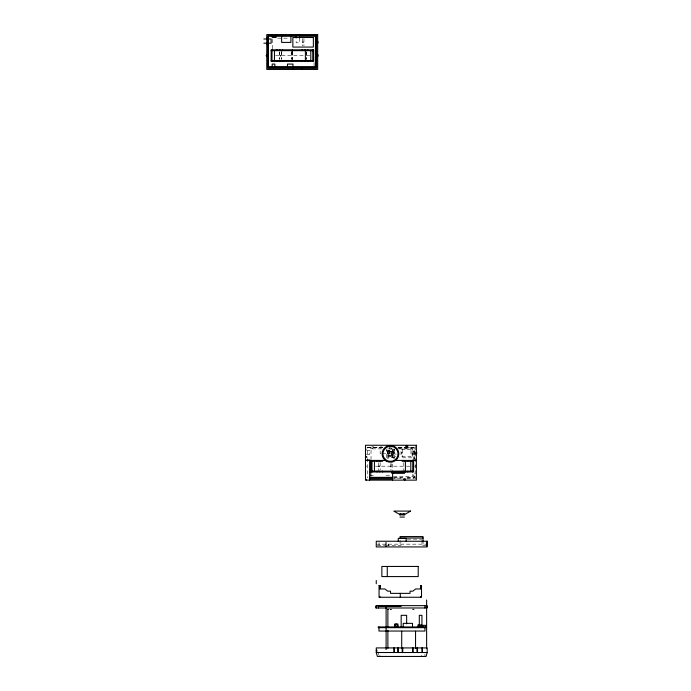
<?xml version="1.0" encoding="UTF-8"?>
<svg xmlns="http://www.w3.org/2000/svg" width="691" height="691" viewBox="0 0 691 691"><rect width="100%" height="100%" fill="white"/><g stroke="black" fill="none" stroke-linecap="round" stroke-linejoin="round"><path stroke-width="0.52" stroke-dasharray="3.46 2.59" d="M281.306 51.894L281.306 59.305L281.306 50.832M291.602 51.894L291.602 59.305L291.602 50.832M292.708 51.894L292.708 59.305L292.708 50.832M371.913 447.379L371.913 446.809L373.572 446.809L373.572 447.379M279.924 55.755C281.997 54.261 279.656 57.474 280.477 55.755M277.652 38.169L289.434 38.169M275.51 55.582L304.334 55.582M306.476 55.582L309.715 55.582M382.218 446.947L380.154 446.947L380.154 453.667L381.112 453.667M366.981 447.371L383.151 447.379M398.059 447.379L405.211 447.388M406.23 447.388L414.41 447.388L414.41 459.066M382.494 447.474L367.698 447.474L367.698 457.416M398.336 447.474L414.185 447.474L414.185 459.023M367.698 447.751L382.676 447.751M389.093 447.751L391.227 447.751M398.716 447.751L413.684 447.751L413.684 459.558M397.714 448.191L412.086 448.191L412.086 457.831L399.761 457.796M381.734 448.865L371.024 448.865L371.024 459.506M388.161 448.865L393.516 448.865M398.871 448.865L412.803 448.865L412.803 459.506M393.429 449.055L386.502 449.055L386.502 458.548L388.247 458.548L388.247 450.713M366.593 450.264L369.668 450.264L369.668 454.471L366.593 454.471M386.502 450.713L394.414 450.713M388.247 451.353L392.669 451.353M412.086 451.888L416.397 451.888M382.166 453.331L389.439 453.667L389.439 447.906M388.774 453.84L394.06 453.84A3.593 3.593 0 0 1 388.662 456.95A3.593 3.593 0 0 1 388.662 450.722A3.593 3.593 0 0 1 394.06 453.84M396.375 454.056L394.682 454.056L394.682 449.288L392.661 449.305L392.661 456.691L395.796 456.691M412.086 454.099L416.397 454.099M394.63 457.796L391.555 457.796L391.555 448.191M366.593 459.316L370.721 459.316M413.607 459.316L415.291 459.316M375.515 466.2L404.33 466.2M406.472 466.2L409.711 466.2M370.721 475.356L373.365 475.356M386.01 475.356L391.495 475.356M393.516 476.531L412.803 476.531L412.803 473.335M393.369 477.801L402.991 477.801M407.267 477.801L413.684 477.801L413.684 473.508M394.112 477.913L402.568 477.913M406.792 477.913L414.185 477.913L414.185 473.715M391.495 478.189L402.948 478.189M406.861 478.189L414.41 478.189L414.41 472.877M407.319 539.127L421.942 539.127M376.258 544.171L426.14 544.171M377.364 545.277L384.904 545.277M385.975 545.277L401.048 545.277L401.048 542.15M426.071 545.277L421.942 545.277L421.942 540.137M370.825 447.371L370.825 448.761L374.66 448.761L374.66 447.379M424.956 654.213L424.956 655.897M423.047 541.148L423.047 544.171M415.291 446.369L415.291 479.018M403.803 462.59L403.803 471.081M402.672 449.305L402.672 456.691M400.063 540.137L400.063 544.171M394.414 449.055L394.414 458.548L392.669 458.548L392.669 450.713M393.309 450.713L393.309 458.548M392.376 463.972L392.376 470.226M391.555 463.652L391.555 470.018M390.45 463.652L390.45 470.018M388.368 544.171L388.368 546.106M388.178 544.163L388.187 545.277M387.608 450.713L387.608 458.548M386.519 542.219L386.519 545.13M385.69 542.219L385.69 546.106M380.154 462.59L380.154 470.018M379.057 542.357L379.057 545.277M378.495 462.59L378.495 471.081M378.478 652.52L378.478 655.051M371.024 473.335L371.024 476.531M370.721 473.085L370.721 476.056M367.698 458.487L367.698 477.913M314.077 62.648L314.077 65.835M303.945 38.61L303.945 45.995M302.287 38.61L302.287 45.995M299.523 38.022L299.523 42.79L296.145 42.79L296.145 38.972M292.379 51.549L292.379 59.616M272.289 39.232L272.289 48.811M415.36 467.142A0.967 0.967 0 0 1 415.36 465.466M415.36 453.832A0.967 0.967 0 0 1 415.36 452.156M279.648 51.894L279.648 59.305L279.648 51.894M306.735 51.894L306.735 59.305L306.735 51.894M302.58 42.16C303.263 44.276 304.23 40.665 302.58 42.16M378.789 466.157C379.471 468.273 380.439 464.663 378.789 466.157M401.307 452.855C401.989 454.963 402.957 451.361 401.307 452.855M410.981 449.305L401.013 449.305L401.013 456.691L410.981 456.691L410.981 449.305M388.895 455.404A2.211 2.211 0 0 0 392.6 454.41A2.211 2.211 0 0 0 389.888 451.698A2.211 2.211 0 0 0 388.895 455.404M388.463 455.835A2.824 2.824 0 0 0 393.188 454.566A2.824 2.824 0 0 0 389.733 451.111A2.824 2.824 0 0 0 388.463 455.835M389.266 455.023A1.684 1.684 0 0 0 392.082 454.272A1.684 1.684 0 0 0 390.026 452.216A1.684 1.684 0 0 0 389.266 455.023"/><path stroke-width="1.04" d="M273.377 36.105L273.377 35.543L275.035 35.543L275.035 36.105M404.477 471.97L404.477 473.085L391.607 473.085M365.746 479.494L366.308 479.727L365.824 479.364M427.176 652.52L426.071 656.45L377.364 656.45L376.258 652.52L376.258 647.925L427.176 647.925L427.176 652.52L376.258 652.52M406.256 445.738L406.852 445.816M365.833 456.578C365.314 458.323 367.5 456.146 365.487 456.639M406.818 445.971L406.256 445.894M266.761 44.034L267.866 43.481M276.4 35.12L276.953 34.567M291.179 35.12L291.732 34.567M299.523 35.12L300.075 34.567M365.487 454.73L366.04 454.177M266.51 54.9L266.709 54.744A0.967 0.967 0 0 1 268.16 55.582A0.967 0.967 0 0 1 266.709 56.42L266.51 56.265M365.824 456.725L366.342 456.941M365.885 466.019L365.885 466.563M416.327 453.832L416.535 453.685A0.967 0.967 0 0 0 416.535 452.311L416.327 452.156M267.27 55.876L267.115 55.289L267.192 56.688M379.057 585.631L380.033 585.631L380.033 588.965L384.904 588.965L387.72 591.168L390.527 591.168L390.527 593.362L410.039 593.362L410.039 591.168L412.855 591.168L415.662 588.965L420.534 588.965L420.534 585.631L421.519 585.631L421.519 597.266L379.057 597.266L379.057 585.631L380.033 585.631M376.733 650.283L376.258 650.283M420.534 585.631L421.519 585.631M376.552 650.283L376.966 650.283M296.456 34.982L299.22 34.982M267.866 38.722L266.761 38.169M263.824 38.998L266.761 38.998M267.866 38.998L271.131 38.998L271.131 43.205L267.866 43.205M315.986 39.171L316.564 39.171M315.433 41.192L317.67 41.166M263.867 43.205L266.761 43.205M315.433 43.412L317.67 43.438M315.986 43.93L316.564 43.93M271.14 50.65L313.61 50.65M266.761 54.459L267.866 54.459L267.866 35.673L296.145 35.673L296.145 34.567M316.564 54.459L317.67 54.459M268.134 54.477L266.64 54.796M315.433 54.485L317.67 54.485M268.134 56.688L266.64 56.368M317.67 56.722L315.433 56.697L315.459 67.217L268.972 67.217M271.14 60.514L313.61 60.514M405.703 446.369L407.837 446.369M365.487 460.422L385.733 460.422M395.183 460.422L416.397 460.422M371.145 461.26L382.615 461.26L382.615 460.422M413.607 461.26L402.127 461.26L402.127 460.422M371.145 471.132L413.607 471.132M369.616 471.97L413.607 471.97L413.607 460.422M392.022 472.186L404.969 472.186M391.996 472.739L404.658 472.739M369.616 477.36L392.6 477.36M369.616 477.913L392.6 477.913M369.616 479.018L392.6 479.018M403.449 479.018L405.608 479.018M399.381 514.847L405.021 514.847M399.985 517.067L404.416 517.067M423.047 538.021L400.063 538.021L400.063 536.57L423.047 536.57L423.047 541.148M426.727 545.277L427.176 545.277M385.708 546.106L386.511 546.106M377.502 606.05L375.844 606.05L375.844 607.985L427.176 607.985L427.176 605.636L376.258 605.636L376.258 607.985M378.495 606.318L401.108 606.318L401.108 605.636M425.932 607.156L427.176 607.156M387.47 609.427L388.575 609.427M412.777 609.427L413.883 609.427M390.26 609.505L391.365 609.505M385.846 649.315L386.373 649.315M376.517 651.665L376.966 651.665M295.593 34.567L296.145 35.12M280.788 34.567L281.341 35.12M271.451 34.567L272.004 35.12M365.487 448.865L366.04 449.418M272.289 36.105L272.289 37.495L276.124 37.495L276.124 36.105M426.917 541.252L426.831 546.106M426.623 599.978L426.623 648.244M425.682 626.953L425.682 627.678L378.253 627.678L378.253 626.953L426.071 626.953L426.071 625.338L422.996 625.338L422.996 626.953M424.93 605.636L424.93 607.985M424.956 626.953L424.956 631.047L378.97 631.047L378.97 626.953M422.477 647.925L422.477 652.52M421.942 626.953L421.942 615.327L419.299 615.327L419.299 624.845M421.925 647.925L421.925 652.52M421.838 626.953L421.83 624.88L417.995 624.88L417.995 626.953M421.64 655.897L421.64 656.45M420.672 585.631L420.672 588.87M420.672 596.419L420.672 597.266M417.528 647.925L417.528 652.52M416.975 647.925L416.975 652.52M415.55 631.203L415.55 648.244M413.14 647.925L413.14 652.52M412.76 461.26L412.76 471.132M412.622 460.422L412.622 461.26M412.622 471.132L412.622 471.97M412.587 647.925L412.587 652.52M412.501 626.953L412.501 623.36L403.224 623.36L403.224 626.953M410.791 461.303L410.791 471.262M407.75 460.422L407.75 461.26M407.75 471.132L407.75 471.97M406.645 623.783L406.645 615.327L401.169 615.327L401.169 626.953M406.161 541.252L406.161 538.375L398.241 538.375L398.241 541.252M405.401 461.13L405.401 471.262M404.943 460.422L404.943 461.26M404.943 471.132L404.943 471.97M403.881 513.854L403.881 514.847M402.758 647.925L402.758 652.52M402.205 647.925L402.205 652.52M402.127 471.132L402.127 471.97M401.713 631.203L401.713 648.244M400.521 513.854L400.521 514.847M400.288 593.362L400.288 597.266M400.003 605.636L400.003 606.318M398.336 647.925L398.336 652.52M397.973 626.953L397.973 624.042L394.604 624.042L394.604 626.953M397.783 647.925L397.783 652.52M394.406 647.925L394.406 652.52M393.853 647.925L393.853 652.52M392.6 471.97L392.6 480.133M392.376 471.132L392.376 471.97M391.642 605.636L391.642 606.318M389.983 605.636L389.983 606.318M387.884 610.11L387.884 627.057M387.884 630.235L387.884 648.253M387.262 566.447L387.262 576.579M386.105 607.19L386.105 648.244M382.615 471.132L382.615 471.97M381.682 605.636L381.682 606.318M380.577 605.636L380.577 606.318M379.895 585.631L379.895 588.87M379.895 596.419L379.895 597.266M379.86 655.897L379.86 656.45M379.808 460.422L379.808 461.26M379.808 471.132L379.808 471.97M378.495 605.636L378.495 607.985M377.001 460.422L377.001 461.26M377.001 471.132L377.001 471.97M376.258 580.509L376.258 583.731M374.444 461.303L374.444 471.262M372.129 460.422L372.129 461.26M372.129 471.132L372.129 471.97M371.983 461.26L371.983 471.132M371.145 460.422L371.145 471.97M370.721 460.422L370.721 471.97M369.616 460.422L369.616 480.133M315.459 36.787L315.459 54.624M312.764 50.65L312.764 60.514M312.626 49.804L312.626 50.65M312.626 60.514L312.626 61.361M310.795 50.521L310.795 60.644M307.754 49.804L307.754 50.65M307.754 60.514L307.754 61.361M305.396 50.521L305.396 60.644M304.938 49.804L304.938 50.65M304.938 60.514L304.938 61.361M302.131 49.804L302.131 50.65M302.131 60.514L302.131 61.361M302.131 68.331L302.131 69.437M299.523 34.567L299.523 35.673L316.564 35.673L316.564 68.331L267.866 68.331L267.866 56.722M299.523 36.113L299.523 38.022M296.145 36.113L296.145 38.022M292.958 66.915L292.958 64.082L287.473 64.082L287.473 66.915M292.958 68.331L292.958 69.437M292.379 49.804L292.379 50.65M292.379 60.514L292.379 61.361M291.179 34.567L291.179 35.673M290.902 35.673L290.902 42.401L281.626 42.401L281.626 35.673M282.619 49.804L282.619 50.65M282.619 60.514L282.619 61.361M281.341 34.567L281.341 35.673M279.812 49.804L279.812 50.65M279.812 60.514L279.812 61.361M276.996 49.804L276.996 50.65M276.996 60.514L276.996 61.361M276.4 34.567L276.4 35.673M274.828 66.915L274.828 64.082L272.185 64.082L272.185 66.915M274.448 50.521L274.448 60.644M272.124 49.804L272.124 50.65M272.124 60.514L272.124 61.361M272.004 34.55L272.004 35.673M271.986 50.65L271.986 60.514M268.056 38.998L268.056 43.205M266.709 56.42A0.967 0.967 0 0 1 266.709 54.744M316.824 42.22L317.411 42.384L316.824 42.22M316.824 55.513L317.411 55.669L316.824 55.513M365.643 479.468L366.437 479.684L365.643 479.468M406.153 445.712L406.956 445.928L406.153 445.712M404.313 479.45C404.9 481.299 405.747 478.146 404.313 479.45M404.485 479.494L405.073 479.658L404.485 479.494M395.312 624.517L395.088 624.802A1.382 1.382 0 0 0 395.088 626.193L395.312 626.478A1.382 1.382 0 0 0 397.265 626.478L397.489 626.193A1.382 1.382 0 0 0 397.489 624.802L397.265 624.517A1.382 1.382 0 0 0 395.312 624.517M410.584 511.09L405.798 513.854L398.603 513.854L393.818 511.09L410.584 511.09M317.67 34.567L266.761 34.567L266.761 69.437L317.67 69.437L317.67 34.567M315.873 36.113L268.445 36.105L268.445 66.915L315.873 66.915L315.873 36.113M313.36 37.504L292.854 37.504L292.854 47.074L313.36 47.074L313.36 37.504M313.61 49.804L271.14 49.804L271.14 61.361L313.61 61.361L313.61 49.804M416.397 445.263L365.487 445.263L365.487 480.133L416.397 480.133L416.397 445.263M427.176 541.252L376.258 541.252L376.258 546.935L427.176 546.935L427.176 541.252M418.21 566.447L381.864 566.447L381.864 576.579L418.21 576.579L418.21 566.447M420.75 625.502L419.091 625.502L419.091 626.331L420.75 626.331L420.75 625.502M395.805 626.34A0.967 0.967 0 0 0 397.256 625.502A0.967 0.967 0 0 0 395.805 624.655A0.967 0.967 0 0 0 395.805 626.34M386.269 461.096A8.387 8.387 0 0 0 398.845 453.84A8.387 8.387 0 0 0 386.269 446.576A8.387 8.387 0 0 0 386.269 461.096M385.12 459.178A7.558 7.558 0 0 0 397.757 455.792A7.558 7.558 0 0 0 388.506 446.541A7.558 7.558 0 0 0 385.12 459.178M316.633 56.429A0.967 0.967 0 0 0 318.085 55.591A0.967 0.967 0 0 0 316.633 54.753A0.967 0.967 0 0 0 316.633 56.429M316.435 42.989A0.967 0.967 0 0 0 318.05 42.548A0.967 0.967 0 0 0 316.867 41.365A0.967 0.967 0 0 0 316.435 42.989"/></g></svg>
